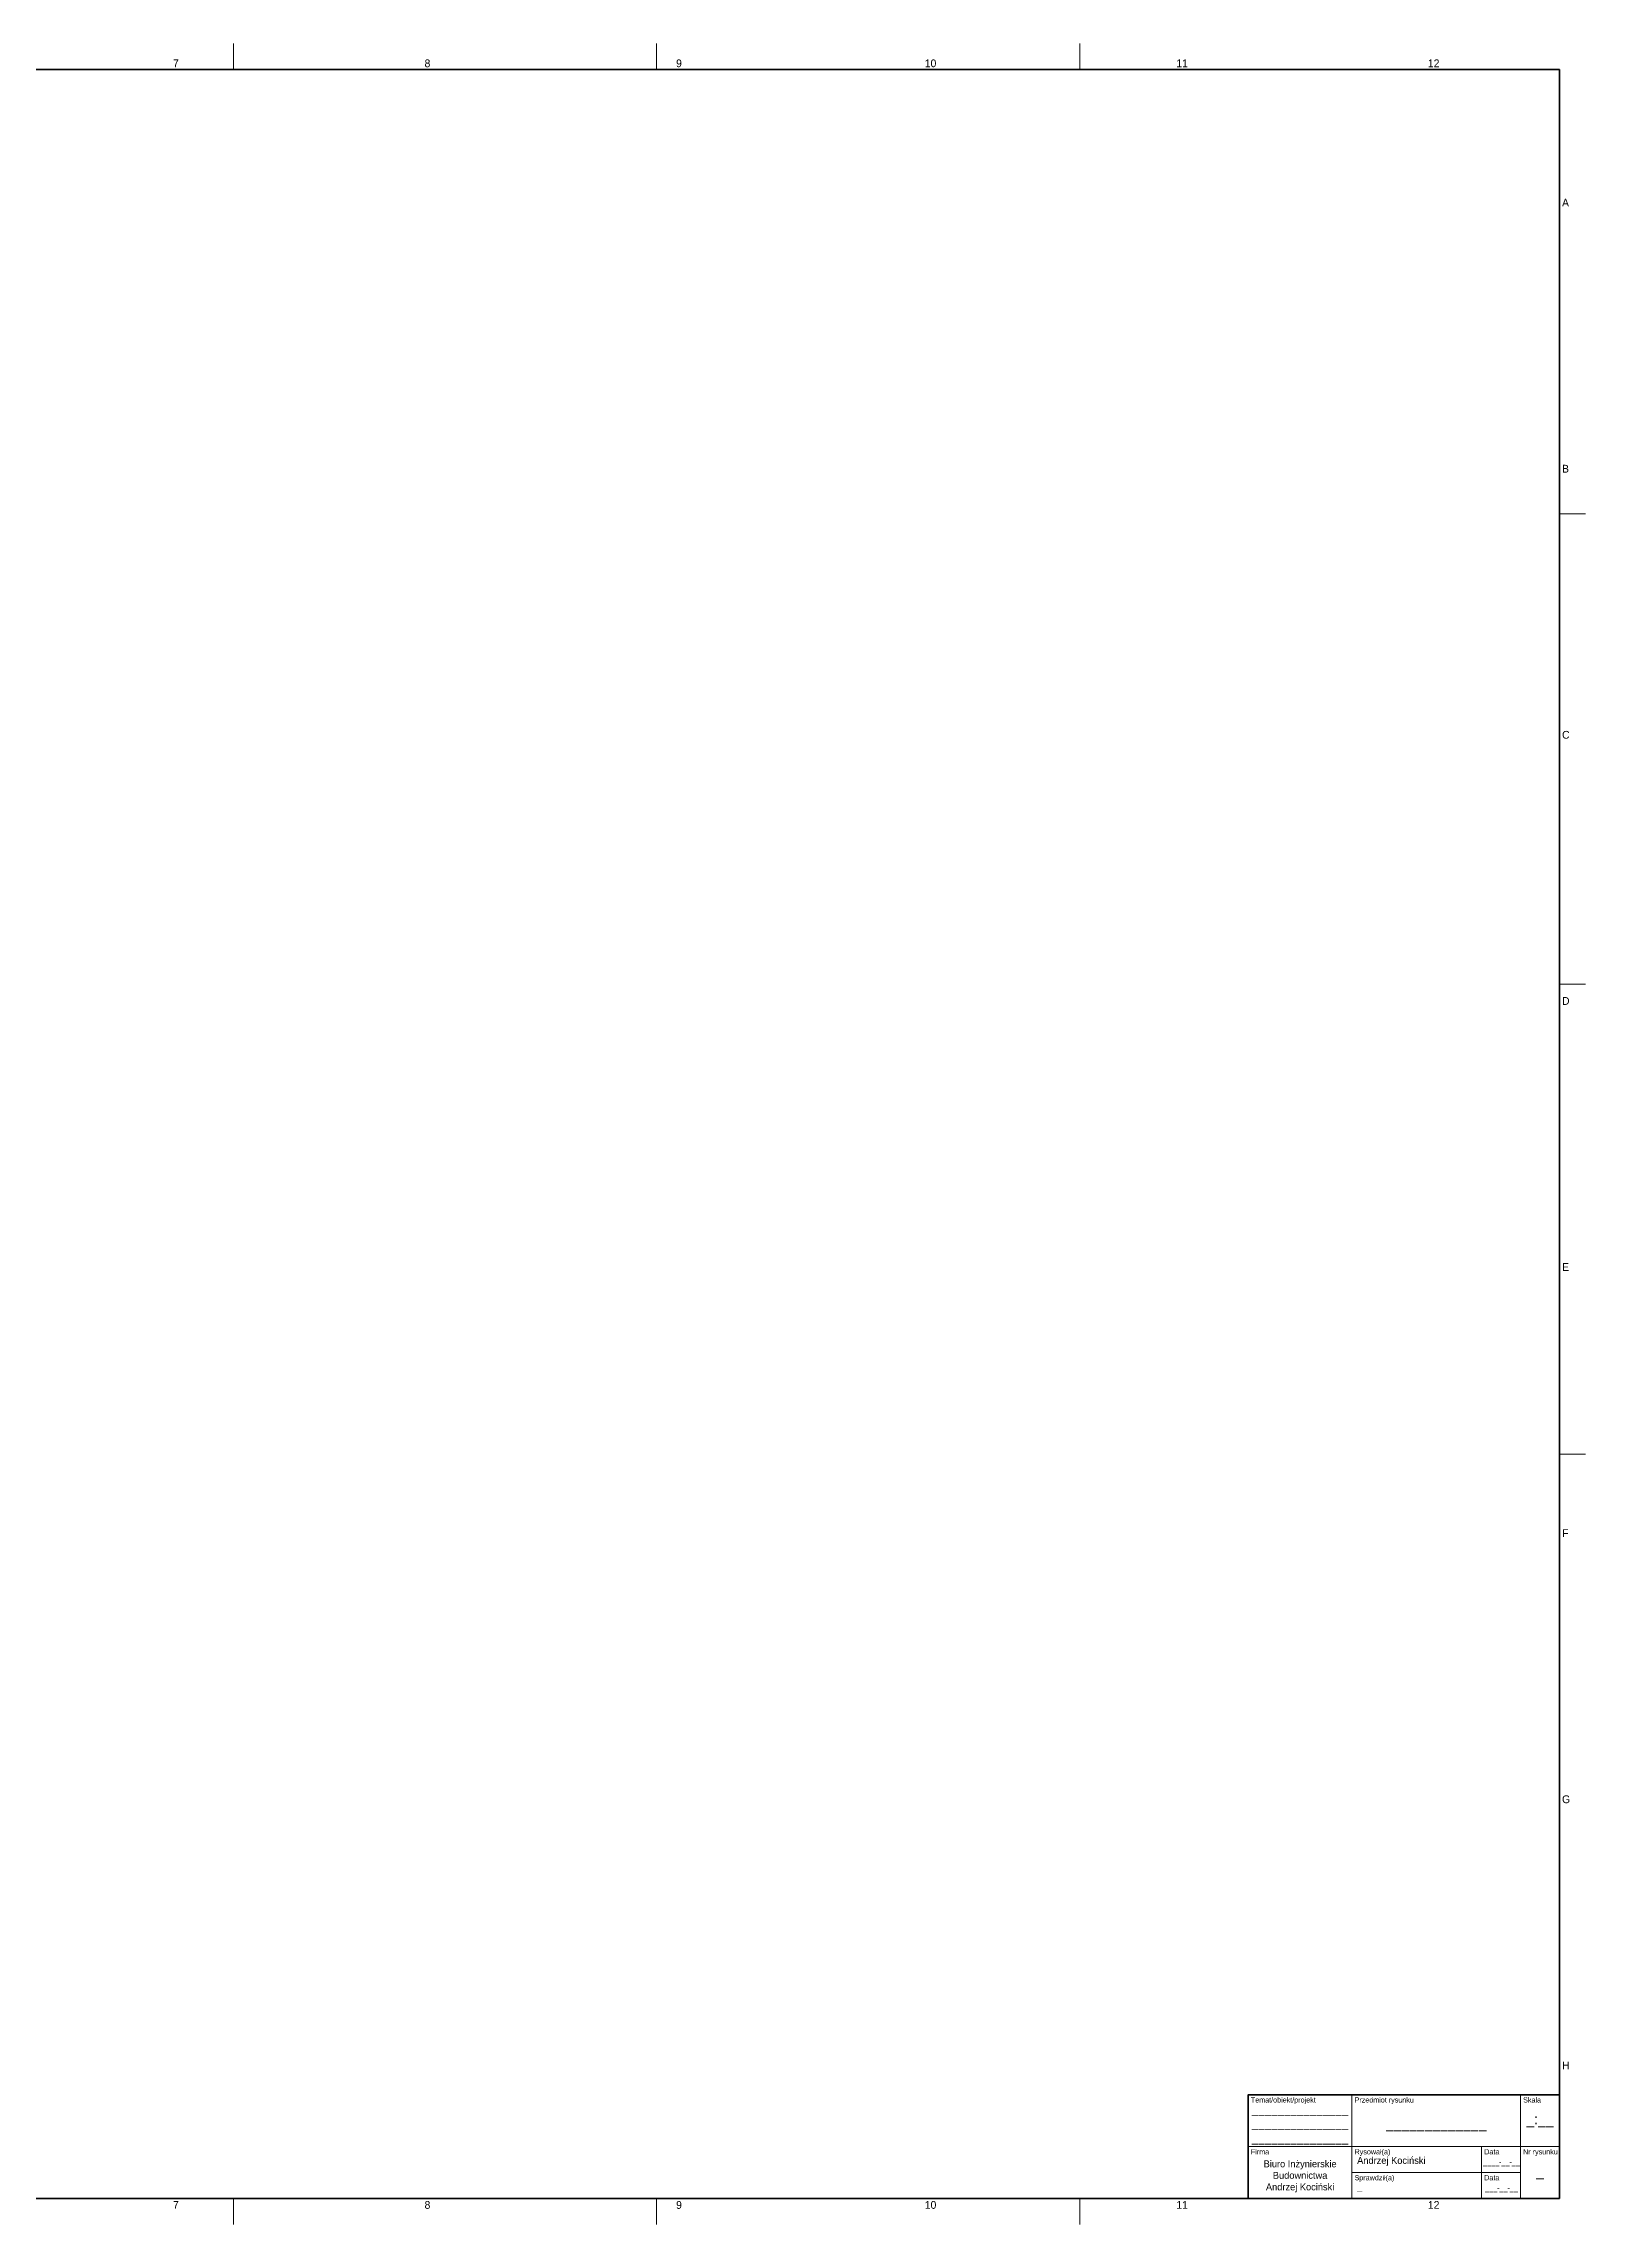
# Model space of a CAD drawing. Header units: millimetres. Extents: x 0 to 1189, y 0 to 841.
# Drawn here: x 594 to 1189, y 0 to 841 of the extents above; entities that cross this region are included whole.
import ezdxf
from ezdxf.enums import TextEntityAlignment as Align

# ---------------------------------------------------------------- set-up
doc = ezdxf.new("R2010")
doc.units = ezdxf.units.MM
doc.linetypes.add('ACAD_ISO02W100', pattern=[15, 12, -3])
doc.layers.add('ramka tabliczka', color=178, linetype='Continuous', lineweight=35, true_color=0x000000)
doc.styles.add('textstyle3', font='')
doc.styles.get('textstyle3').set_extended_font_data('Fira Sans Compressed')

msp = doc.modelspace()

# ---------------------------------------------------------------- linework, layer by layer
at = {"layer": 'ramka tabliczka', "linetype": 'ACAD_ISO02W100', "lineweight": 18}
for p, q in [((994, 841), (994, 831)), ((667.67, 841), (667.67, 831)), ((830.83, 841), (830.83, 831)), ((1189, 659.67), (1179, 659.67)), ((1189, 478.33), (1179, 478.33)), ((1189, 297), (1179, 297)), ((667.67, 0), (667.67, 10)), ((830.83, 0), (830.83, 10)), ((994, 0), (994, 10))]:
    msp.add_line(p, q, dxfattribs=at)
at = {"layer": 'ramka tabliczka', "lineweight": 18}
for p, q in [((1099, 50), (1099, 20)), ((1164, 30), (1164, 50)), ((1059, 30), (1099, 30)), ((1099, 30), (1144, 30)), ((1144, 30), (1164, 30)), ((1149, 20), (1149, 30)), ((1164, 30), (1179, 30)), ((1164, 20), (1164, 30)), ((1099, 20), (1099, 10)), ((1099, 20), (1144, 20)), ((1144, 20), (1164, 20)), ((1149, 10), (1149, 20)), ((1164, 10), (1164, 20))]:
    msp.add_line(p, q, dxfattribs=at)
at = {"layer": 'ramka tabliczka', "flags": 128}
msp.add_lwpolyline([(15, 10), (1179, 10), (1179, 831), (15, 831)], close=True, dxfattribs=at)
at = {"layer": 'ramka tabliczka', "lineweight": 35, "flags": 128}
msp.add_lwpolyline([(1059, 10), (1179, 10), (1179, 50), (1059, 50)], close=True, dxfattribs=at)

# ---------------------------------------------------------------- texts
at = {"layer": 'ramka tabliczka', "style": 'textstyle3'}
for s, p in [('7', (645.5, 831)), ('8', (742.5, 831)), ('9', (839.5, 831)), ('10', (936.5, 831)), ('11', (1033.5, 831)), ('12', (1130.5, 831))]:
    msp.add_text(s, height=3, dxfattribs=at).set_placement(p, align=Align.BOTTOM_CENTER)
for s, p in [('A', (1180, 779.69)), ('B', (1180, 677.06)), ('C', (1180, 574.44)), ('D', (1180, 471.81)), ('E', (1180, 369.19)), ('F', (1180, 266.56)), ('G', (1180, 163.94)), ('H', (1180, 61.31))]:
    msp.add_text(s, height=3, dxfattribs=at).set_placement(p, align=Align.MIDDLE_LEFT)
for s, p in [('Temat/obiekt/projekt', (1060, 49)), ('Przedmiot rysunku', (1100, 49)), ('Skala', (1165, 49)), ('Firma', (1060, 29)), ('Rysował(a)', (1100, 29)), ('Data', (1150, 29)), ('Nr rysunku', (1165, 29)), ('Sprawdził(a)', (1100, 19)), ('Data', (1150, 19))]:
    msp.add_text(s, height=2, dxfattribs=at).set_placement(p, align=Align.TOP_LEFT)
for s, p in [('7', (645.5, 9)), ('8', (742.5, 9)), ('9', (839.5, 9)), ('10', (936.5, 9)), ('11', (1033.5, 9)), ('12', (1130.5, 9))]:
    msp.add_text(s, height=3, dxfattribs=at).set_placement(p, align=Align.TOP_CENTER)
for s, insert, char_height, attachment_point in [('\\H3.333;_______________\\P_______________\\P_______________', (1079, 38.5), 5, 5), ('\\H4;_____________', (1131.5, 38.5), 6, 5), ('\\H4;_:__', (1171.5, 40), 6, 5), ('\\H2.667;Andrzej Kociński', (1101, 26), 4, 1), ('\\H2.667;Biuro Inżynierskie\\PBudownictwa\\PAndrzej Kociński', (1079, 18.5), 4, 5), ('\\H2;____-__-__', (1156.65, 25), 3, 2), ('\\H4;_', (1171.5, 20), 6, 5), ('\\H2.667;_', (1101, 16), 4, 1), ('\\H2;___-__-__', (1156.65, 15), 3, 2)]:
    msp.add_mtext(s, dxfattribs=dict(at, insert=insert, char_height=char_height, attachment_point=attachment_point))

doc.saveas('drawing.dxf')
